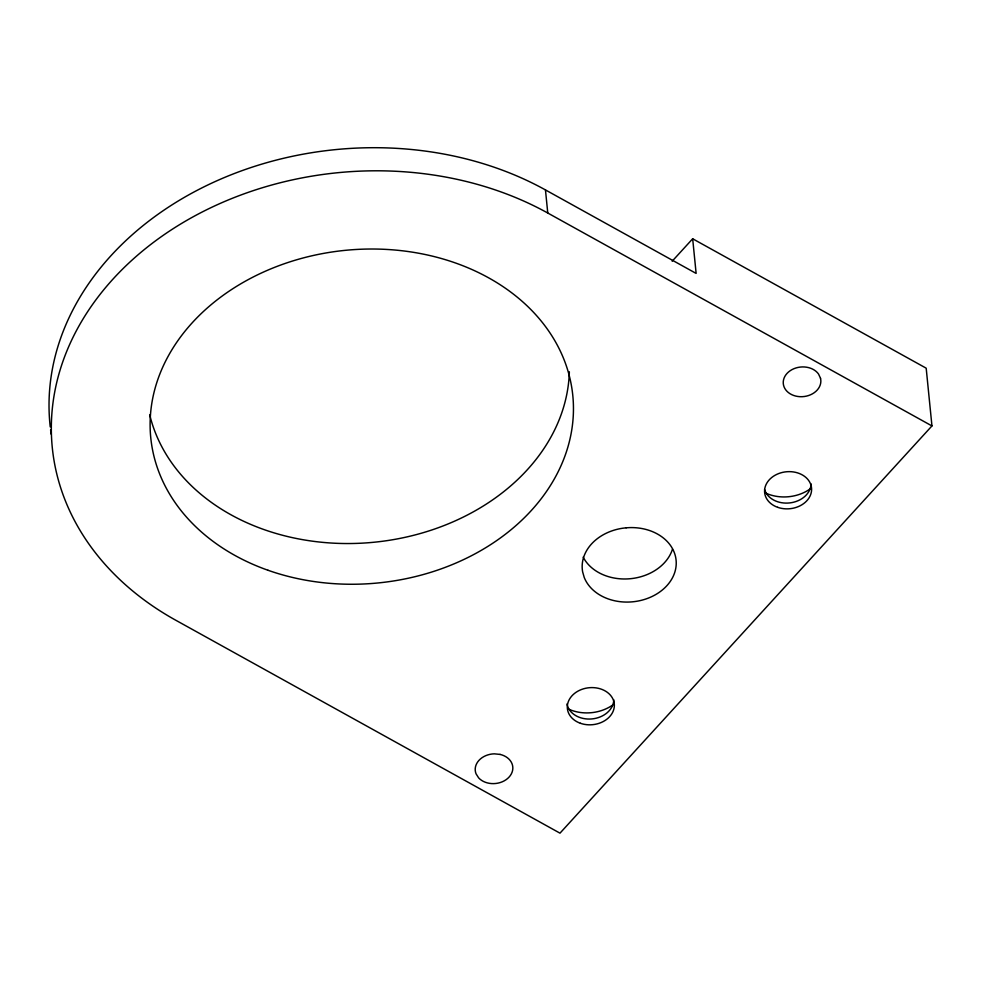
<?xml version="1.0" encoding="UTF-8"?>
<svg xmlns="http://www.w3.org/2000/svg" width="981" height="981" viewBox="0 0 981 981"><rect width="100%" height="100%" fill="white"/><g stroke="black" fill="none" stroke-linecap="round" stroke-linejoin="round"><path stroke-width="1.47" d="M672.169 261.216L692.672 238.775L926.187 368.182L931.95 425.926L559.979 833.163L175.795 620.25A311.038 245.103 -5.7 0 1 113.195 278.874A311.038 245.103 -5.7 0 1 547.766 213.024L931.95 425.926M50.239 426.919A311.038 245.103 -5.7 0 1 208.303 184.747A311.038 245.103 -5.7 0 1 545.461 189.922L696.13 273.417L692.672 238.775M545.461 189.922L547.766 213.024M569.348 371.774A212.068 167.113 -5.7 0 1 375.061 542.137A212.068 167.113 -5.7 0 1 149.725 414.828M51.208 434.264A311.038 245.103 -5.7 0 1 50.595 429.862M672.476 549.213A47.125 37.131 -5.7 0 1 629.925 578.753A47.125 37.131 -5.7 0 1 583.192 557.134M809.828 489.151A37.707 29.712 -5.7 0 1 765.683 493.075M612.573 705.118A37.707 29.712 -5.7 0 1 568.416 709.03M811.029 483.854A23.569 18.565 -5.7 0 1 789.95 502.897A23.569 18.565 -5.7 0 1 764.567 489.433M613.775 699.809A23.569 18.565 -5.7 0 1 591.776 718.938A23.569 18.565 -5.7 0 1 566.981 703.966M626.136 527.803L622.494 528.256A47.125 37.131 -5.7 0 0 582.64 571.886L584.259 577.527A47.125 37.131 -5.7 0 0 638.337 600.985A47.125 37.131 -5.7 0 0 676.044 559.71A47.125 37.131 -5.7 0 0 629.863 527.606L626.136 527.803M500.089 754.414L494.289 753.837A18.847 14.85 -5.7 0 0 476.043 773.801L478.642 777.884A18.847 14.85 -5.7 0 0 509.09 777.075A18.847 14.85 -5.7 0 0 500.089 754.414M820.521 378.31L818.522 374.006A18.847 14.85 -5.7 0 0 787.044 373.405A18.847 14.85 -5.7 0 0 797.774 396.471A18.847 14.85 -5.7 0 0 820.521 378.31M267.985 570.255A212.068 167.113 -5.7 0 0 573.014 397.894A212.068 167.113 -5.7 0 0 244.343 281.755A212.068 167.113 -5.7 0 0 267.985 570.255M580.409 723.279A23.569 18.565 -5.7 0 0 614.302 704.125A23.569 18.565 -5.7 0 0 577.784 691.225A23.569 18.565 -5.7 0 0 580.409 723.279M777.675 507.324A23.569 18.565 -5.7 0 0 811.557 488.17A23.569 18.565 -5.7 0 0 775.039 475.27A23.569 18.565 -5.7 0 0 777.675 507.324"/></g></svg>
